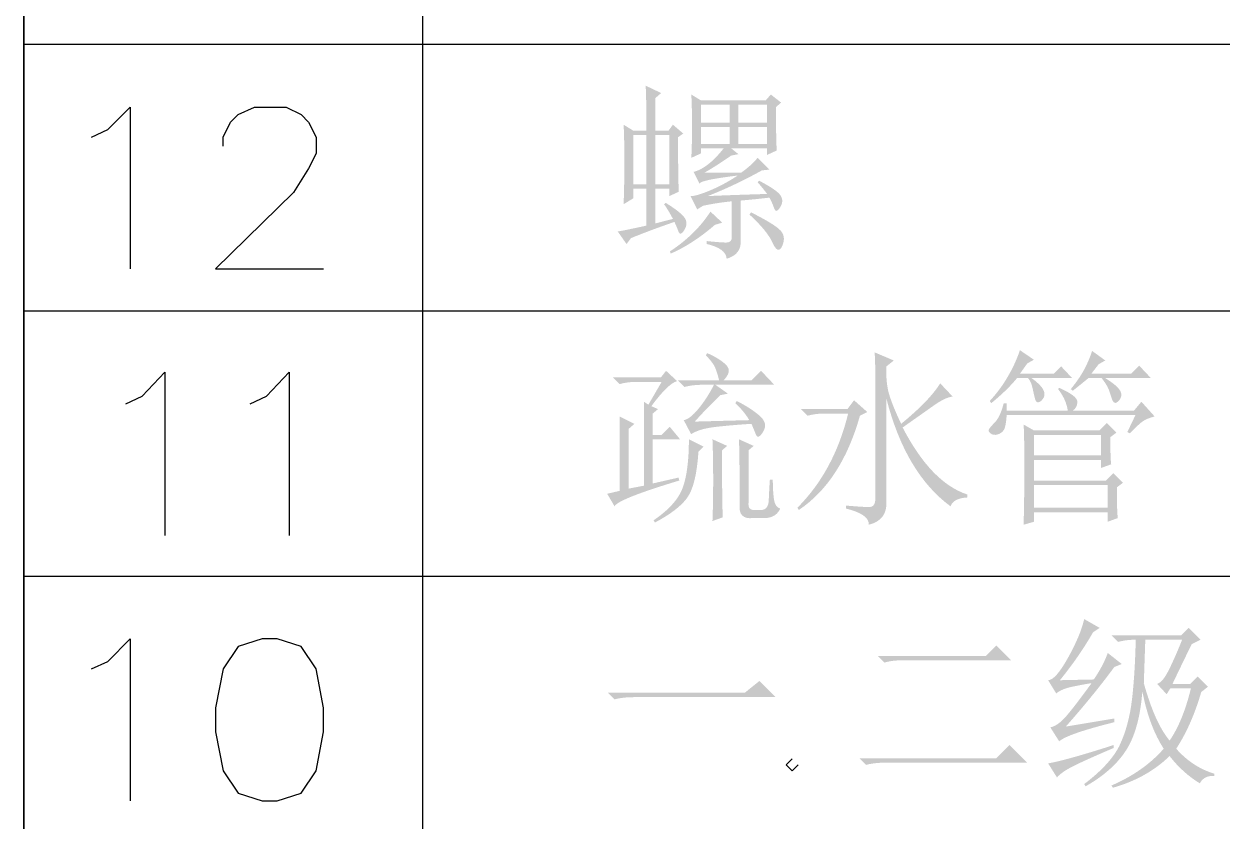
# Model space of a CAD drawing. Header units: millimetres. Extents: x 0 to 841, y 0 to 1189.
# Drawn here: x 673.9 to 707.77, y 125.86 to 148.38 of the extents above; entities that cross this region are included whole.
import ezdxf

# ---------------------------------------------------------------- set-up
doc = ezdxf.new("R2010")
doc.units = ezdxf.units.MM
doc.layers.add('C00-00-00', color=7, linetype='Continuous')

msp = doc.modelspace()

# ---------------------------------------------------------------- hatches: boundary and pattern name
at = {"layer": 'C00-00-00'}
h = msp.add_hatch(color=256, dxfattribs=at)
edge = h.paths.add_edge_path(flags=0)
edge.add_spline(control_points=[(694.973855, 143.475609), (694.751715, 143.447497), (694.481068, 143.419937), (694.162466, 143.392376), (694.162466, 143.392376), (694.162466, 142.247502), (694.162466, 142.247502), (694.176246, 141.998353), (694.044506, 141.831886), (693.767244, 141.748101), (693.752913, 141.94268), (693.566051, 142.081586), (693.205556, 142.164268), (693.205556, 142.164268), (693.205556, 142.247502), (693.205556, 142.247502), (693.469037, 142.219941), (693.652592, 142.206161), (693.756771, 142.206161), (693.8604, 142.206161), (693.912765, 142.254668), (693.912765, 142.351682), (693.912765, 142.351682), (693.912765, 143.37143), (693.912765, 143.37143), (693.634953, 143.343318), (693.364857, 143.301425), (693.101376, 143.246304), (693.101376, 143.246304), (692.934909, 143.142675), (692.934909, 143.142675), (692.934909, 143.142675), (692.747496, 143.516951), (692.747496, 143.516951), (692.85829, 143.516951), (693.045704, 143.572072), (693.309185, 143.683418), (693.572665, 143.794212), (693.829532, 143.933118), (694.079232, 144.099585), (693.385803, 144.016352), (693.024757, 143.940284), (692.997197, 143.870831), (692.997197, 143.870831), (692.83073, 144.203765), (692.83073, 144.203765), (692.955304, 144.231326), (693.090903, 144.300228), (693.236424, 144.411573), (693.381945, 144.522367), (693.531324, 144.675054), (693.684011, 144.869633), (693.684011, 144.869633), (693.039089, 144.869633), (693.039089, 144.869633), (693.039089, 144.869633), (693.039089, 144.724112), (693.039089, 144.724112), (693.039089, 144.724112), (692.768442, 144.598986), (692.768442, 144.598986), (692.782223, 144.890028), (692.789389, 145.188235), (692.789389, 145.493609), (692.789389, 145.798982), (692.782223, 146.097189), (692.768442, 146.388782), (692.768442, 146.388782), (693.039089, 146.222315), (693.039089, 146.222315), (693.039089, 146.222315), (694.870226, 146.222315), (694.870226, 146.222315), (694.870226, 146.222315), (695.015747, 146.388782), (695.015747, 146.388782), (695.015747, 146.388782), (695.306789, 146.159477), (695.306789, 146.159477), (695.306789, 146.159477), (695.161268, 146.034902), (695.161268, 146.034902), (695.161268, 145.451716), (695.167882, 145.042714), (695.182214, 144.807346), (695.182214, 144.807346), (694.911567, 144.68222), (694.911567, 144.68222), (694.911567, 144.68222), (694.911567, 144.869633), (694.911567, 144.869633), (694.911567, 144.869633), (693.891819, 144.869633), (693.891819, 144.869633), (693.891819, 144.869633), (694.100178, 144.703166), (694.100178, 144.703166), (694.100178, 144.703166), (693.891819, 144.661274), (693.891819, 144.661274), (693.614007, 144.467246), (693.364306, 144.307393), (693.142718, 144.182819), (693.322965, 144.182819), (693.669679, 144.182819), (694.183412, 144.182819), (694.39122, 144.334954), (694.543907, 144.47386), (694.640921, 144.598986), (694.640921, 144.598986), (694.973855, 144.266052), (694.973855, 144.266052), (694.973855, 144.266052), (694.766047, 144.245106), (694.766047, 144.245106), (694.238534, 143.954064), (693.725352, 143.710978), (693.225951, 143.516951), (693.461871, 143.530731), (694.02356, 143.551677), (694.911567, 143.579238), (694.828334, 143.690032), (694.737935, 143.800826), (694.640921, 143.912172), (694.640921, 143.912172), (694.682813, 143.954064), (694.682813, 143.954064), (695.029527, 143.773266), (695.234028, 143.631052), (695.296316, 143.527424), (695.358603, 143.423244), (695.351437, 143.31245), (695.275369, 143.19449), (695.199302, 143.07653), (695.143629, 143.069364), (695.108902, 143.173543), (695.074176, 143.277172), (695.028976, 143.378044), (694.973855, 143.475609), (694.973855, 143.475609), (694.973855, 143.475609), (694.973855, 143.475609)], knot_values=[0, 0, 0, 0, 1, 1, 1, 2, 2, 2, 3, 3, 3, 4, 4, 4, 5, 5, 5, 6, 6, 6, 7, 7, 7, 8, 8, 8, 9, 9, 9, 10, 10, 10, 11, 11, 11, 12, 12, 12, 13, 13, 13, 14, 14, 14, 15, 15, 15, 16, 16, 16, 17, 17, 17, 18, 18, 18, 19, 19, 19, 20, 20, 20, 21, 21, 21, 22, 22, 22, 23, 23, 23, 24, 24, 24, 25, 25, 25, 26, 26, 26, 27, 27, 27, 28, 28, 28, 29, 29, 29, 30, 30, 30, 31, 31, 31, 32, 32, 32, 33, 33, 33, 34, 34, 34, 35, 35, 35, 36, 36, 36, 37, 37, 37, 38, 38, 38, 39, 39, 39, 40, 40, 40, 41, 41, 41, 42, 42, 42, 43, 43, 43, 44, 44, 44, 45, 45, 45, 46, 46, 46, 47, 47, 47, 47], degree=3, periodic=1)
edge = h.paths.add_edge_path(flags=0)
edge.add_spline(control_points=[(693.039089, 146.097189), (693.039089, 146.097189), (693.039089, 145.597788), (693.039089, 145.597788), (693.039089, 145.597788), (693.850478, 145.597788), (693.850478, 145.597788), (693.850478, 145.597788), (693.850478, 146.097189), (693.850478, 146.097189), (693.850478, 146.097189), (693.039089, 146.097189), (693.039089, 146.097189)], knot_values=[0, 0, 0, 0, 1, 1, 1, 2, 2, 2, 3, 3, 3, 4, 4, 4, 4], degree=3, periodic=1)
edge = h.paths.add_edge_path(flags=0)
edge.add_spline(control_points=[(694.100178, 146.097189), (694.100178, 146.097189), (694.100178, 145.597788), (694.100178, 145.597788), (694.100178, 145.597788), (694.911567, 145.597788), (694.911567, 145.597788), (694.911567, 145.597788), (694.911567, 146.097189), (694.911567, 146.097189), (694.911567, 146.097189), (694.100178, 146.097189), (694.100178, 146.097189)], knot_values=[0, 0, 0, 0, 1, 1, 1, 2, 2, 2, 3, 3, 3, 4, 4, 4, 4], degree=3, periodic=1)
edge = h.paths.add_edge_path(flags=0)
edge.add_spline(control_points=[(693.039089, 145.473214), (693.039089, 145.473214), (693.039089, 144.994208), (693.039089, 144.994208), (693.039089, 144.994208), (693.850478, 144.994208), (693.850478, 144.994208), (693.850478, 144.994208), (693.850478, 145.473214), (693.850478, 145.473214), (693.850478, 145.473214), (693.039089, 145.473214), (693.039089, 145.473214)], knot_values=[0, 0, 0, 0, 1, 1, 1, 2, 2, 2, 3, 3, 3, 4, 4, 4, 4], degree=3, periodic=1)
edge = h.paths.add_edge_path(flags=0)
edge.add_spline(control_points=[(694.100178, 145.473214), (694.100178, 145.473214), (694.100178, 144.994208), (694.100178, 144.994208), (694.100178, 144.994208), (694.911567, 144.994208), (694.911567, 144.994208), (694.911567, 144.994208), (694.911567, 145.473214), (694.911567, 145.473214), (694.911567, 145.473214), (694.100178, 145.473214), (694.100178, 145.473214)], knot_values=[0, 0, 0, 0, 1, 1, 1, 2, 2, 2, 3, 3, 3, 4, 4, 4, 4], degree=3, periodic=1)
edge = h.paths.add_edge_path(flags=0)
edge.add_spline(control_points=[(693.43431, 142.705562), (693.017592, 142.344516), (692.601424, 142.07442), (692.185808, 141.893622), (692.185808, 141.893622), (692.164862, 141.95646), (692.164862, 141.95646), (692.649931, 142.275063), (693.031372, 142.649889), (693.309185, 143.079837), (693.309185, 143.079837), (693.642119, 142.767849), (693.642119, 142.767849), (693.642119, 142.767849), (693.43431, 142.705562), (693.43431, 142.705562)], knot_values=[0, 0, 0, 0, 1, 1, 1, 2, 2, 2, 3, 3, 3, 4, 4, 4, 5, 5, 5, 5], degree=3, periodic=1)
edge = h.paths.add_edge_path(flags=0)
edge.add_spline(control_points=[(694.454059, 143.059442), (694.897787, 142.837302), (695.175048, 142.667528), (695.286394, 142.549568), (695.397188, 142.431608), (695.414276, 142.285536), (695.338208, 142.112454), (695.261589, 141.939372), (695.17119, 141.966933), (695.067561, 142.195688), (694.963382, 142.424442), (694.7451, 142.69123), (694.412166, 142.996603), (694.412166, 142.996603), (694.454059, 143.059442), (694.454059, 143.059442)], knot_values=[0, 0, 0, 0, 1, 1, 1, 2, 2, 2, 3, 3, 3, 4, 4, 4, 5, 5, 5, 5], degree=3, periodic=1)
edge = h.paths.add_edge_path(flags=0)
edge.add_spline(control_points=[(691.748694, 142.746903), (691.748694, 142.746903), (692.248095, 142.872029), (692.248095, 142.872029), (692.178642, 143.010384), (692.095409, 143.14929), (691.998395, 143.288196), (691.998395, 143.288196), (692.040287, 143.329537), (692.040287, 143.329537), (692.331329, 143.14929), (692.511576, 143.007076), (692.581029, 142.902897), (692.650482, 142.798717), (692.646624, 142.684064), (692.570556, 142.55949), (692.494488, 142.434915), (692.438816, 142.421135), (692.404089, 142.518149), (692.369363, 142.615162), (692.331329, 142.705011), (692.289988, 142.788795), (691.845708, 142.636109), (691.436706, 142.483422), (691.06188, 142.330735), (691.06188, 142.330735), (690.937305, 142.164268), (690.937305, 142.164268), (690.937305, 142.164268), (690.687605, 142.518149), (690.687605, 142.518149), (690.854072, 142.545709), (691.124167, 142.601382), (691.498994, 142.684616), (691.498994, 142.684616), (691.498994, 143.72531), (691.498994, 143.72531), (691.498994, 143.72531), (691.124718, 143.72531), (691.124718, 143.72531), (691.124718, 143.72531), (691.124718, 143.454663), (691.124718, 143.454663), (691.124718, 143.454663), (690.854072, 143.288196), (690.854072, 143.288196), (690.867852, 143.606799), (690.875018, 144.005879), (690.875018, 144.484333), (690.875018, 144.962788), (690.867852, 145.313361), (690.854072, 145.535501), (690.854072, 145.535501), (691.124718, 145.369034), (691.124718, 145.369034), (691.124718, 145.369034), (691.498994, 145.369034), (691.498994, 145.369034), (691.498994, 145.965449), (691.491828, 146.388231), (691.478047, 146.638483), (691.478047, 146.638483), (691.915161, 146.430123), (691.915161, 146.430123), (691.915161, 146.430123), (691.748694, 146.284603), (691.748694, 146.284603), (691.748694, 146.284603), (691.748694, 145.369034), (691.748694, 145.369034), (691.748694, 145.369034), (692.123521, 145.369034), (692.123521, 145.369034), (692.123521, 145.369034), (692.248095, 145.535501), (692.248095, 145.535501), (692.248095, 145.535501), (692.539688, 145.2858), (692.539688, 145.2858), (692.539688, 145.2858), (692.393616, 145.181621), (692.393616, 145.181621), (692.393616, 144.390627), (692.400231, 143.877445), (692.414562, 143.642076), (692.414562, 143.642076), (692.143915, 143.516951), (692.143915, 143.516951), (692.143915, 143.516951), (692.143915, 143.72531), (692.143915, 143.72531), (692.143915, 143.72531), (691.748694, 143.72531), (691.748694, 143.72531), (691.748694, 143.72531), (691.748694, 142.746903), (691.748694, 142.746903)], knot_values=[0, 0, 0, 0, 1, 1, 1, 2, 2, 2, 3, 3, 3, 4, 4, 4, 5, 5, 5, 6, 6, 6, 7, 7, 7, 8, 8, 8, 9, 9, 9, 10, 10, 10, 11, 11, 11, 12, 12, 12, 13, 13, 13, 14, 14, 14, 15, 15, 15, 16, 16, 16, 17, 17, 17, 18, 18, 18, 19, 19, 19, 20, 20, 20, 21, 21, 21, 22, 22, 22, 23, 23, 23, 24, 24, 24, 25, 25, 25, 26, 26, 26, 27, 27, 27, 28, 28, 28, 29, 29, 29, 30, 30, 30, 31, 31, 31, 32, 32, 32, 32], degree=3, periodic=1)
edge = h.paths.add_edge_path(flags=0)
edge.add_spline(control_points=[(691.124718, 145.243908), (691.124718, 145.243908), (691.124718, 143.849885), (691.124718, 143.849885), (691.124718, 143.849885), (691.498994, 143.849885), (691.498994, 143.849885), (691.498994, 143.849885), (691.498994, 145.243908), (691.498994, 145.243908), (691.498994, 145.243908), (691.124718, 145.243908), (691.124718, 145.243908)], knot_values=[0, 0, 0, 0, 1, 1, 1, 2, 2, 2, 3, 3, 3, 4, 4, 4, 4], degree=3, periodic=1)
edge = h.paths.add_edge_path(flags=0)
edge.add_spline(control_points=[(691.748694, 145.243908), (691.748694, 145.243908), (691.748694, 143.849885), (691.748694, 143.849885), (691.748694, 143.849885), (692.143915, 143.849885), (692.143915, 143.849885), (692.143915, 143.849885), (692.143915, 145.243908), (692.143915, 145.243908), (692.143915, 145.243908), (691.748694, 145.243908), (691.748694, 145.243908)], knot_values=[0, 0, 0, 0, 1, 1, 1, 2, 2, 2, 3, 3, 3, 4, 4, 4, 4], degree=3, periodic=1)
h = msp.add_hatch(color=256, dxfattribs=at)
edge = h.paths.add_edge_path(flags=0)
edge.add_spline(control_points=[(691.554949, 137.625063), (691.554949, 137.625063), (691.929776, 138.269985), (691.929776, 138.269985), (691.929776, 138.269985), (691.242962, 138.269985), (691.242962, 138.269985), (691.062163, 138.269985), (690.895696, 138.249039), (690.743561, 138.207698), (690.743561, 138.207698), (690.556147, 138.395111), (690.556147, 138.395111), (690.556147, 138.395111), (691.90883, 138.395111), (691.90883, 138.395111), (691.90883, 138.395111), (692.05435, 138.581973), (692.05435, 138.581973), (692.05435, 138.581973), (692.36689, 138.290931), (692.36689, 138.290931), (692.200423, 138.249039), (691.957337, 138.013119), (691.638183, 137.583171), (691.638183, 137.583171), (691.825596, 137.499938), (691.825596, 137.499938), (691.825596, 137.499938), (691.680075, 137.375363), (691.680075, 137.375363), (691.680075, 137.375363), (691.680075, 136.771782), (691.680075, 136.771782), (691.680075, 136.771782), (691.929776, 136.771782), (691.929776, 136.771782), (691.929776, 136.771782), (692.15853, 137.000537), (692.15853, 137.000537), (692.15853, 137.000537), (692.450123, 136.647208), (692.450123, 136.647208), (692.450123, 136.647208), (691.680075, 136.647208), (691.680075, 136.647208), (691.680075, 136.647208), (691.680075, 135.398705), (691.680075, 135.398705), (691.680075, 135.398705), (692.408231, 135.565172), (692.408231, 135.565172), (692.408231, 135.565172), (692.429177, 135.481938), (692.429177, 135.481938), (691.277688, 135.134673), (690.667493, 134.892138), (690.59804, 134.753232), (690.59804, 134.753232), (690.38968, 135.107112), (690.38968, 135.107112), (690.38968, 135.107112), (690.743561, 135.190346), (690.743561, 135.190346), (690.743561, 135.190346), (690.743561, 137.292129), (690.743561, 137.292129), (690.743561, 137.292129), (691.159728, 137.08377), (691.159728, 137.08377), (691.159728, 137.08377), (690.993261, 136.938249), (690.993261, 136.938249), (690.993261, 136.938249), (690.993261, 135.252633), (690.993261, 135.252633), (690.993261, 135.252633), (691.430375, 135.335866), (691.430375, 135.335866), (691.430375, 135.335866), (691.430375, 137.708297), (691.430375, 137.708297), (691.430375, 137.708297), (691.554949, 137.625063), (691.554949, 137.625063)], knot_values=[0, 0, 0, 0, 1, 1, 1, 2, 2, 2, 3, 3, 3, 4, 4, 4, 5, 5, 5, 6, 6, 6, 7, 7, 7, 8, 8, 8, 9, 9, 9, 10, 10, 10, 11, 11, 11, 12, 12, 12, 13, 13, 13, 14, 14, 14, 15, 15, 15, 16, 16, 16, 17, 17, 17, 18, 18, 18, 19, 19, 19, 20, 20, 20, 21, 21, 21, 22, 22, 22, 23, 23, 23, 24, 24, 24, 25, 25, 25, 26, 26, 26, 27, 27, 27, 28, 28, 28, 28], degree=3, periodic=1)
edge = h.paths.add_edge_path(flags=0)
edge.add_spline(control_points=[(694.114793, 136.647208), (694.114793, 136.647208), (694.530961, 136.459794), (694.530961, 136.459794), (694.530961, 136.459794), (694.384889, 136.334668), (694.384889, 136.334668), (694.384889, 136.334668), (694.384889, 134.857412), (694.384889, 134.857412), (694.371108, 134.705276), (694.433396, 134.635823), (694.572302, 134.649052), (694.572302, 134.649052), (694.759715, 134.649052), (694.759715, 134.649052), (694.88429, 134.663384), (694.950436, 134.75709), (694.95705, 134.930172), (694.963665, 135.103254), (694.974138, 135.293974), (694.988469, 135.502333), (694.988469, 135.502333), (695.071703, 135.502333), (695.071703, 135.502333), (695.071703, 135.293974), (695.081625, 135.113727), (695.102571, 134.96104), (695.123517, 134.808353), (695.182497, 134.718505), (695.280062, 134.690944), (695.210609, 134.524477), (695.071703, 134.434629), (694.863895, 134.420298), (694.863895, 134.420298), (694.510015, 134.420298), (694.510015, 134.420298), (694.232202, 134.392737), (694.107627, 134.517863), (694.135188, 134.795124), (694.135188, 135.682581), (694.128022, 136.299942), (694.114793, 136.647208), (694.114793, 136.647208), (694.114793, 136.647208), (694.114793, 136.647208)], knot_values=[0, 0, 0, 0, 1, 1, 1, 2, 2, 2, 3, 3, 3, 4, 4, 4, 5, 5, 5, 6, 6, 6, 7, 7, 7, 8, 8, 8, 9, 9, 9, 10, 10, 10, 11, 11, 11, 12, 12, 12, 13, 13, 13, 14, 14, 14, 15, 15, 15, 15], degree=3, periodic=1)
edge = h.paths.add_edge_path(flags=0)
edge.add_spline(control_points=[(692.866291, 137.146609), (692.866291, 137.146609), (694.405835, 137.18795), (694.405835, 137.18795), (694.308821, 137.354417), (694.177081, 137.513718), (694.010613, 137.666405), (694.010613, 137.666405), (694.051955, 137.729243), (694.051955, 137.729243), (694.301655, 137.604117), (694.513322, 137.468518), (694.686955, 137.322997), (694.860036, 137.177477), (694.89807, 137.02479), (694.801056, 136.865489), (694.704042, 136.705636), (694.634589, 136.678076), (694.593248, 136.782255), (694.551356, 136.885884), (694.510015, 136.986756), (694.468122, 137.08377), (694.038174, 137.056209), (693.684294, 137.02479), (693.407033, 136.990063), (693.12922, 136.955337), (692.914246, 136.889742), (692.762111, 136.792728), (692.762111, 136.792728), (692.553752, 137.18795), (692.553752, 137.18795), (692.664546, 137.20173), (692.803452, 137.309217), (692.969919, 137.510411), (693.136386, 137.711604), (693.281907, 137.937051), (693.407033, 138.186752), (693.407033, 138.186752), (693.074099, 138.186752), (693.074099, 138.186752), (692.8933, 138.186752), (692.726833, 138.165806), (692.574698, 138.124464), (692.574698, 138.124464), (692.387285, 138.311878), (692.387285, 138.311878), (692.387285, 138.311878), (693.552554, 138.311878), (693.552554, 138.311878), (693.524993, 138.436452), (693.490266, 138.550554), (693.448374, 138.654734), (693.406482, 138.758913), (693.316633, 138.880181), (693.178278, 139.019087), (693.178278, 139.019087), (693.21962, 139.081374), (693.21962, 139.081374), (693.46932, 138.970029), (693.649567, 138.855927), (693.760913, 138.737967), (693.871707, 138.620007), (693.844146, 138.478345), (693.677679, 138.311878), (693.677679, 138.311878), (694.468122, 138.311878), (694.468122, 138.311878), (694.468122, 138.311878), (694.738769, 138.581973), (694.738769, 138.581973), (694.738769, 138.581973), (695.113595, 138.186752), (695.113595, 138.186752), (695.113595, 138.186752), (693.448925, 138.186752), (693.448925, 138.186752), (693.448925, 138.186752), (693.802254, 137.937051), (693.802254, 137.937051), (693.802254, 137.937051), (693.594446, 137.89571), (693.594446, 137.89571), (693.316633, 137.631678), (693.074099, 137.381977), (692.866291, 137.146609), (692.866291, 137.146609), (692.866291, 137.146609), (692.866291, 137.146609)], knot_values=[0, 0, 0, 0, 1, 1, 1, 2, 2, 2, 3, 3, 3, 4, 4, 4, 5, 5, 5, 6, 6, 6, 7, 7, 7, 8, 8, 8, 9, 9, 9, 10, 10, 10, 11, 11, 11, 12, 12, 12, 13, 13, 13, 14, 14, 14, 15, 15, 15, 16, 16, 16, 17, 17, 17, 18, 18, 18, 19, 19, 19, 20, 20, 20, 21, 21, 21, 22, 22, 22, 23, 23, 23, 24, 24, 24, 25, 25, 25, 26, 26, 26, 27, 27, 27, 28, 28, 28, 29, 29, 29, 29], degree=3, periodic=1)
edge = h.paths.add_edge_path(flags=0)
edge.add_spline(control_points=[(692.699824, 136.647208), (692.699824, 136.647208), (693.115991, 136.438848), (693.115991, 136.438848), (693.115991, 136.438848), (692.969919, 136.293327), (692.969919, 136.293327), (692.928027, 135.6688), (692.824398, 135.238852), (692.657931, 135.002932), (692.491464, 134.767012), (692.186091, 134.531643), (691.742363, 134.295723), (691.742363, 134.295723), (691.701021, 134.35801), (691.701021, 134.35801), (692.130969, 134.649603), (692.404923, 134.954425), (692.522883, 135.273579), (692.640844, 135.592181), (692.699824, 136.050241), (692.699824, 136.647208), (692.699824, 136.647208), (692.699824, 136.647208), (692.699824, 136.647208)], knot_values=[0, 0, 0, 0, 1, 1, 1, 2, 2, 2, 3, 3, 3, 4, 4, 4, 5, 5, 5, 6, 6, 6, 7, 7, 7, 8, 8, 8, 8], degree=3, periodic=1)
edge = h.paths.add_edge_path(flags=0)
edge.add_spline(control_points=[(693.365692, 136.647208), (693.365692, 136.647208), (693.781859, 136.459794), (693.781859, 136.459794), (693.781859, 136.459794), (693.635787, 136.334668), (693.635787, 136.334668), (693.635787, 135.4191), (693.642402, 134.787958), (693.656733, 134.441244), (693.656733, 134.441244), (693.365692, 134.337064), (693.365692, 134.337064), (693.378921, 134.656769), (693.386087, 135.040966), (693.386087, 135.49186), (693.386087, 135.942754), (693.378921, 136.327503), (693.365692, 136.647208), (693.365692, 136.647208), (693.365692, 136.647208), (693.365692, 136.647208)], knot_values=[0, 0, 0, 0, 1, 1, 1, 2, 2, 2, 3, 3, 3, 4, 4, 4, 5, 5, 5, 6, 6, 6, 7, 7, 7, 7], degree=3, periodic=1)
h = msp.add_hatch(color=256, dxfattribs=at)
edge = h.paths.add_edge_path(flags=0)
edge.add_spline(control_points=[(697.95059, 139.10232), (697.95059, 139.10232), (698.491332, 138.873566), (698.491332, 138.873566), (698.491332, 138.873566), (698.283524, 138.707099), (698.283524, 138.707099), (698.269192, 138.387945), (698.296753, 138.117299), (698.366206, 137.89571), (698.43566, 137.67357), (698.546454, 137.402924), (698.699692, 137.08377), (699.240434, 137.527498), (699.608094, 137.908939), (699.802122, 138.228644), (699.802122, 138.228644), (700.156002, 137.853818), (700.156002, 137.853818), (700.017096, 137.839486), (699.840156, 137.756253), (699.625182, 137.604117), (699.410208, 137.451431), (699.115308, 137.243622), (698.741033, 136.980142), (699.281775, 135.939447), (699.89197, 135.307754), (700.57217, 135.086166), (700.57217, 135.086166), (700.57217, 135.002932), (700.57217, 135.002932), (700.308689, 134.989152), (700.148837, 134.905918), (700.093715, 134.753232), (699.247048, 135.377208), (698.644019, 136.390341), (698.283524, 137.79153), (698.283524, 137.79153), (698.283524, 134.878358), (698.283524, 134.878358), (698.296753, 134.531643), (698.130286, 134.316669), (697.784123, 134.232885), (697.797352, 134.427464), (697.582378, 134.58015), (697.13865, 134.690944), (697.13865, 134.690944), (697.13865, 134.774178), (697.13865, 134.774178), (697.457804, 134.746617), (697.676085, 134.732286), (697.794045, 134.732286), (697.912005, 134.732286), (697.970985, 134.815519), (697.970985, 134.982537), (697.970985, 134.982537), (697.970985, 138.332273), (697.970985, 138.332273), (697.970985, 138.595754), (697.963819, 138.85262), (697.95059, 139.10232), (697.95059, 139.10232), (697.95059, 139.10232), (697.95059, 139.10232)], knot_values=[0, 0, 0, 0, 1, 1, 1, 2, 2, 2, 3, 3, 3, 4, 4, 4, 5, 5, 5, 6, 6, 6, 7, 7, 7, 8, 8, 8, 9, 9, 9, 10, 10, 10, 11, 11, 11, 12, 12, 12, 13, 13, 13, 14, 14, 14, 15, 15, 15, 16, 16, 16, 17, 17, 17, 18, 18, 18, 19, 19, 19, 20, 20, 20, 21, 21, 21, 21], degree=3, periodic=1)
edge = h.paths.add_edge_path(flags=0)
edge.add_spline(control_points=[(695.806914, 134.649052), (695.806914, 134.649052), (695.765573, 134.711891), (695.765573, 134.711891), (696.459002, 135.405319), (696.937456, 136.292776), (697.201488, 137.375363), (697.201488, 137.375363), (696.556015, 137.375363), (696.556015, 137.375363), (696.375768, 137.375363), (696.209301, 137.354417), (696.056614, 137.313076), (696.056614, 137.313076), (695.869752, 137.499938), (695.869752, 137.499938), (695.869752, 137.499938), (697.180542, 137.499938), (697.180542, 137.499938), (697.180542, 137.499938), (697.367956, 137.749638), (697.367956, 137.749638), (697.367956, 137.749638), (697.742231, 137.416704), (697.742231, 137.416704), (697.742231, 137.416704), (697.534423, 137.313076), (697.534423, 137.313076), (697.187157, 136.078353), (696.611688, 135.190346), (695.806914, 134.649052), (695.806914, 134.649052), (695.806914, 134.649052), (695.806914, 134.649052)], knot_values=[0, 0, 0, 0, 1, 1, 1, 2, 2, 2, 3, 3, 3, 4, 4, 4, 5, 5, 5, 6, 6, 6, 7, 7, 7, 8, 8, 8, 9, 9, 9, 10, 10, 10, 11, 11, 11, 11], degree=3, periodic=1)
h = msp.add_hatch(color=256, dxfattribs=at)
edge = h.paths.add_edge_path(flags=0)
edge.add_spline(control_points=[(705.094781, 136.855016), (705.094781, 136.855016), (705.323535, 137.333471), (705.323535, 137.333471), (705.323535, 137.333471), (701.682207, 137.333471), (701.682207, 137.333471), (701.667876, 137.111331), (701.640315, 136.969117), (701.598974, 136.90683), (701.557081, 136.844543), (701.498101, 136.803201), (701.422034, 136.782255), (701.345415, 136.761309), (701.279269, 136.771231), (701.224147, 136.813123), (701.168475, 136.855016), (701.158002, 136.900215), (701.192728, 136.948722), (701.227455, 136.997229), (701.275962, 137.052351), (701.3388, 137.115189), (701.401087, 137.177477), (701.452902, 137.257403), (701.494794, 137.354417), (701.536135, 137.451431), (701.570862, 137.555059), (701.598974, 137.666405), (701.598974, 137.666405), (701.682207, 137.666405), (701.682207, 137.666405), (701.682207, 137.666405), (701.682207, 137.458596), (701.682207, 137.458596), (701.682207, 137.458596), (703.409165, 137.458596), (703.409165, 137.458596), (703.394833, 137.55561), (703.367272, 137.652624), (703.325931, 137.749638), (703.284039, 137.846652), (703.221752, 137.950832), (703.138518, 138.062177), (703.138518, 138.062177), (703.159464, 138.103518), (703.159464, 138.103518), (703.506179, 137.950832), (703.679811, 137.819091), (703.679811, 137.708297), (703.679811, 137.596951), (703.637919, 137.513718), (703.554686, 137.458596), (703.554686, 137.458596), (705.282194, 137.458596), (705.282194, 137.458596), (705.282194, 137.458596), (705.490002, 137.708297), (705.490002, 137.708297), (705.490002, 137.708297), (705.864829, 137.292129), (705.864829, 137.292129), (705.711591, 137.250237), (705.600797, 137.205037), (705.531344, 137.15653), (705.46189, 137.108023), (705.337316, 136.993371), (705.157068, 136.813675), (705.157068, 136.813675), (705.094781, 136.855016), (705.094781, 136.855016)], knot_values=[0, 0, 0, 0, 1, 1, 1, 2, 2, 2, 3, 3, 3, 4, 4, 4, 5, 5, 5, 6, 6, 6, 7, 7, 7, 8, 8, 8, 9, 9, 9, 10, 10, 10, 11, 11, 11, 12, 12, 12, 13, 13, 13, 14, 14, 14, 15, 15, 15, 16, 16, 16, 17, 17, 17, 18, 18, 18, 19, 19, 19, 20, 20, 20, 21, 21, 21, 22, 22, 22, 23, 23, 23, 23], degree=3, periodic=1)
edge = h.paths.add_edge_path(flags=0)
edge.add_spline(control_points=[(704.803188, 135.294525), (704.803188, 135.141839), (704.803188, 134.985845), (704.803188, 134.825992), (704.803188, 134.666691), (704.809803, 134.531643), (704.824134, 134.420298), (704.824134, 134.420298), (704.533093, 134.316118), (704.533093, 134.316118), (704.533093, 134.316118), (704.533093, 134.586765), (704.533093, 134.586765), (704.533093, 134.586765), (702.452255, 134.586765), (702.452255, 134.586765), (702.452255, 134.586765), (702.452255, 134.316118), (702.452255, 134.316118), (702.452255, 134.316118), (702.160662, 134.232885), (702.160662, 134.232885), (702.174442, 134.704725), (702.181608, 135.245467), (702.181608, 135.856214), (702.181608, 136.466409), (702.174442, 136.868796), (702.160662, 137.063375), (702.160662, 137.063375), (702.452255, 136.896908), (702.452255, 136.896908), (702.452255, 136.896908), (704.303787, 136.896908), (704.303787, 136.896908), (704.303787, 136.896908), (704.512146, 137.104716), (704.512146, 137.104716), (704.512146, 137.104716), (704.782793, 136.834069), (704.782793, 136.834069), (704.782793, 136.834069), (704.616326, 136.709495), (704.616326, 136.709495), (704.616326, 136.709495), (704.616326, 136.293327), (704.616326, 136.293327), (704.616326, 136.168201), (704.622941, 136.050241), (704.636721, 135.939447), (704.636721, 135.939447), (704.345679, 135.835267), (704.345679, 135.835267), (704.345679, 135.835267), (704.345679, 136.064573), (704.345679, 136.064573), (704.345679, 136.064573), (702.452255, 136.064573), (702.452255, 136.064573), (702.452255, 136.064573), (702.452255, 135.481938), (702.452255, 135.481938), (702.452255, 135.481938), (704.4912, 135.481938), (704.4912, 135.481938), (704.4912, 135.481938), (704.69956, 135.689747), (704.69956, 135.689747), (704.69956, 135.689747), (704.969655, 135.4191), (704.969655, 135.4191), (704.969655, 135.4191), (704.803188, 135.294525), (704.803188, 135.294525)], knot_values=[0, 0, 0, 0, 1, 1, 1, 2, 2, 2, 3, 3, 3, 4, 4, 4, 5, 5, 5, 6, 6, 6, 7, 7, 7, 8, 8, 8, 9, 9, 9, 10, 10, 10, 11, 11, 11, 12, 12, 12, 13, 13, 13, 14, 14, 14, 15, 15, 15, 16, 16, 16, 17, 17, 17, 18, 18, 18, 19, 19, 19, 20, 20, 20, 21, 21, 21, 22, 22, 22, 23, 23, 23, 24, 24, 24, 24], degree=3, periodic=1)
edge = h.paths.add_edge_path(flags=0)
edge.add_spline(control_points=[(702.452255, 136.771782), (702.452255, 136.771782), (702.452255, 136.189148), (702.452255, 136.189148), (702.452255, 136.189148), (704.345679, 136.189148), (704.345679, 136.189148), (704.345679, 136.189148), (704.345679, 136.771782), (704.345679, 136.771782), (704.345679, 136.771782), (702.452255, 136.771782), (702.452255, 136.771782)], knot_values=[0, 0, 0, 0, 1, 1, 1, 2, 2, 2, 3, 3, 3, 4, 4, 4, 4], degree=3, periodic=1)
edge = h.paths.add_edge_path(flags=0)
edge.add_spline(control_points=[(702.452255, 135.356813), (702.452255, 135.356813), (702.452255, 134.711891), (702.452255, 134.711891), (702.452255, 134.711891), (704.533093, 134.711891), (704.533093, 134.711891), (704.533093, 134.711891), (704.533093, 135.356813), (704.533093, 135.356813), (704.533093, 135.356813), (702.452255, 135.356813), (702.452255, 135.356813)], knot_values=[0, 0, 0, 0, 1, 1, 1, 2, 2, 2, 3, 3, 3, 4, 4, 4, 4], degree=3, periodic=1)
edge = h.paths.add_edge_path(flags=0)
edge.add_spline(control_points=[(702.056482, 139.164608), (702.056482, 139.164608), (702.452255, 138.894512), (702.452255, 138.894512), (702.452255, 138.894512), (702.264842, 138.790333), (702.264842, 138.790333), (702.264842, 138.790333), (702.056482, 138.49874), (702.056482, 138.49874), (702.056482, 138.49874), (703.013943, 138.49874), (703.013943, 138.49874), (703.013943, 138.49874), (703.221752, 138.707099), (703.221752, 138.707099), (703.221752, 138.707099), (703.534291, 138.374165), (703.534291, 138.374165), (703.534291, 138.374165), (702.389416, 138.374165), (702.389416, 138.374165), (702.542103, 138.262819), (702.646283, 138.162498), (702.701956, 138.072099), (702.757077, 137.9817), (702.76755, 137.902325), (702.732824, 137.832872), (702.698097, 137.763418), (702.652897, 137.71877), (702.597776, 137.697824), (702.542103, 137.676878), (702.504069, 137.707746), (702.483123, 137.790979), (702.462177, 137.874213), (702.437923, 137.978392), (702.410363, 138.103518), (702.382802, 138.228093), (702.34091, 138.318492), (702.285788, 138.374165), (702.285788, 138.374165), (701.973249, 138.374165), (701.973249, 138.374165), (701.793002, 138.152025), (701.550467, 137.916105), (701.245094, 137.666405), (701.245094, 137.666405), (701.203752, 137.729243), (701.203752, 137.729243), (701.39778, 137.937051), (701.567554, 138.165806), (701.713075, 138.415506), (701.858596, 138.665207), (701.973249, 138.914907), (702.056482, 139.164608), (702.056482, 139.164608), (702.056482, 139.164608), (702.056482, 139.164608)], knot_values=[0, 0, 0, 0, 1, 1, 1, 2, 2, 2, 3, 3, 3, 4, 4, 4, 5, 5, 5, 6, 6, 6, 7, 7, 7, 8, 8, 8, 9, 9, 9, 10, 10, 10, 11, 11, 11, 12, 12, 12, 13, 13, 13, 14, 14, 14, 15, 15, 15, 16, 16, 16, 17, 17, 17, 18, 18, 18, 19, 19, 19, 19], degree=3, periodic=1)
edge = h.paths.add_edge_path(flags=0)
edge.add_spline(control_points=[(704.095979, 139.144213), (704.095979, 139.144213), (704.470254, 138.873566), (704.470254, 138.873566), (704.470254, 138.873566), (704.283392, 138.769386), (704.283392, 138.769386), (704.283392, 138.769386), (704.075033, 138.49874), (704.075033, 138.49874), (704.075033, 138.49874), (705.198961, 138.49874), (705.198961, 138.49874), (705.198961, 138.49874), (705.427715, 138.728045), (705.427715, 138.728045), (705.427715, 138.728045), (705.760649, 138.374165), (705.760649, 138.374165), (705.760649, 138.374165), (704.470254, 138.374165), (704.470254, 138.374165), (704.650502, 138.262819), (704.775627, 138.165806), (704.845081, 138.082572), (704.914534, 137.999339), (704.938787, 137.923271), (704.917841, 137.853818), (704.896895, 137.784365), (704.855002, 137.728692), (704.792715, 137.687351), (704.730428, 137.645458), (704.678613, 137.697824), (704.636721, 137.843345), (704.594829, 137.988865), (704.553488, 138.096352), (704.512146, 138.165806), (704.470254, 138.235259), (704.421747, 138.304712), (704.366626, 138.374165), (704.366626, 138.374165), (703.991799, 138.374165), (703.991799, 138.374165), (703.839113, 138.249039), (703.693592, 138.131079), (703.554686, 138.020285), (703.554686, 138.020285), (703.492398, 138.062177), (703.492398, 138.062177), (703.672646, 138.283766), (703.807693, 138.484959), (703.898093, 138.665207), (703.988492, 138.845454), (704.054087, 139.005306), (704.095979, 139.144213), (704.095979, 139.144213), (704.095979, 139.144213), (704.095979, 139.144213)], knot_values=[0, 0, 0, 0, 1, 1, 1, 2, 2, 2, 3, 3, 3, 4, 4, 4, 5, 5, 5, 6, 6, 6, 7, 7, 7, 8, 8, 8, 9, 9, 9, 10, 10, 10, 11, 11, 11, 12, 12, 12, 13, 13, 13, 14, 14, 14, 15, 15, 15, 16, 16, 16, 17, 17, 17, 18, 18, 18, 19, 19, 19, 19], degree=3, periodic=1)
h = msp.add_hatch(color=256, dxfattribs=at)
edge = h.paths.add_edge_path(flags=0)
edge.add_spline(control_points=[(704.726547, 128.653536), (703.838539, 128.431397), (703.318192, 128.251149), (703.166057, 128.112243), (703.166057, 128.112243), (702.916356, 128.507464), (702.916356, 128.507464), (703.054711, 128.535025), (703.200232, 128.635898), (703.352919, 128.80953), (703.505605, 128.982612), (703.748691, 129.298458), (704.081625, 129.755967), (703.900827, 129.728406), (703.713413, 129.69368), (703.519386, 129.651787), (703.325358, 129.609895), (703.179837, 129.547608), (703.082823, 129.464925), (703.082823, 129.464925), (702.854069, 129.839201), (702.854069, 129.839201), (702.992424, 129.839201), (703.179837, 130.050316), (703.415757, 130.473649), (703.651677, 130.896983), (703.803813, 131.261336), (703.873266, 131.566709), (703.873266, 131.566709), (704.31038, 131.317009), (704.31038, 131.317009), (704.31038, 131.317009), (704.122966, 131.191883), (704.122966, 131.191883), (703.859486, 130.733823), (703.547498, 130.282929), (703.187003, 129.839201), (703.187003, 129.839201), (704.143913, 129.860147), (704.143913, 129.860147), (704.32416, 130.123628), (704.4559, 130.373328), (704.539134, 130.609248), (704.539134, 130.609248), (704.934907, 130.29726), (704.934907, 130.29726), (704.934907, 130.29726), (704.726547, 130.214027), (704.726547, 130.214027), (704.33794, 129.686514), (703.880432, 129.124826), (703.35347, 128.528411), (703.35347, 128.528411), (704.726547, 128.757165), (704.726547, 128.757165), (704.726547, 128.757165), (704.726547, 128.653536), (704.726547, 128.653536)], knot_values=[0, 0, 0, 0, 1, 1, 1, 2, 2, 2, 3, 3, 3, 4, 4, 4, 5, 5, 5, 6, 6, 6, 7, 7, 7, 8, 8, 8, 9, 9, 9, 10, 10, 10, 11, 11, 11, 12, 12, 12, 13, 13, 13, 14, 14, 14, 15, 15, 15, 16, 16, 16, 17, 17, 17, 18, 18, 18, 19, 19, 19, 19], degree=3, periodic=1)
edge = h.paths.add_edge_path(flags=0)
edge.add_spline(control_points=[(702.854069, 127.488267), (703.228344, 127.557169), (703.845705, 127.730251), (704.705601, 128.008063), (704.705601, 128.008063), (704.705601, 127.92483), (704.705601, 127.92483), (704.122966, 127.675129), (703.731052, 127.498189), (703.529859, 127.39401), (703.328665, 127.28983), (703.186452, 127.189509), (703.103769, 127.092495), (703.103769, 127.092495), (702.854069, 127.488267), (702.854069, 127.488267)], knot_values=[0, 0, 0, 0, 1, 1, 1, 2, 2, 2, 3, 3, 3, 4, 4, 4, 5, 5, 5, 5], degree=3, periodic=1)
edge = h.paths.add_edge_path(flags=0)
edge.add_spline(control_points=[(706.911565, 130.858949), (706.648084, 130.317655), (706.467285, 129.94338), (706.370271, 129.735572), (706.370271, 129.735572), (706.869672, 129.735572), (706.869672, 129.735572), (706.869672, 129.735572), (707.078032, 129.94338), (707.078032, 129.94338), (707.078032, 129.94338), (707.369073, 129.652339), (707.369073, 129.652339), (707.369073, 129.652339), (707.182211, 129.506267), (707.182211, 129.506267), (707.001413, 128.882291), (706.765492, 128.348163), (706.474451, 127.904435), (706.779824, 127.557169), (707.140319, 127.321249), (707.556486, 127.196674), (707.556486, 127.196674), (707.556486, 127.134387), (707.556486, 127.134387), (707.362459, 127.148168), (707.223552, 127.078714), (707.140319, 126.926028), (706.821165, 127.120607), (706.536738, 127.376922), (706.287038, 127.696076), (705.85709, 127.279908), (705.322962, 126.981701), (704.685206, 126.801453), (704.685206, 126.801453), (704.643314, 126.86374), (704.643314, 126.86374), (705.253509, 127.127221), (705.745744, 127.473936), (706.120571, 127.904435), (705.842758, 128.334383), (705.642116, 128.875125), (705.517541, 129.527213), (705.461868, 128.805672), (705.309182, 128.250598), (705.059481, 127.862543), (704.809781, 127.473936), (704.42834, 127.134387), (703.915158, 126.842794), (703.915158, 126.842794), (703.873266, 126.905082), (703.873266, 126.905082), (704.386447, 127.293688), (704.726547, 127.671822), (704.893014, 128.039483), (705.059481, 128.406592), (705.170275, 128.829925), (705.225948, 129.30838), (705.28107, 129.786835), (705.315796, 130.345767), (705.330128, 130.984075), (705.330128, 130.984075), (705.330128, 130.984075), (705.330128, 130.984075), (705.149329, 130.984075), (704.982862, 130.963128), (704.830727, 130.921236), (704.830727, 130.921236), (704.643314, 131.108649), (704.643314, 131.108649), (704.643314, 131.108649), (706.619972, 131.108649), (706.619972, 131.108649), (706.619972, 131.108649), (706.828331, 131.317009), (706.828331, 131.317009), (706.828331, 131.317009), (707.161265, 130.984075), (707.161265, 130.984075), (707.161265, 130.984075), (706.911565, 130.858949), (706.911565, 130.858949)], knot_values=[0, 0, 0, 0, 1, 1, 1, 2, 2, 2, 3, 3, 3, 4, 4, 4, 5, 5, 5, 6, 6, 6, 7, 7, 7, 8, 8, 8, 9, 9, 9, 10, 10, 10, 11, 11, 11, 12, 12, 12, 13, 13, 13, 14, 14, 14, 15, 15, 15, 16, 16, 16, 17, 17, 17, 18, 18, 18, 19, 19, 19, 20, 20, 20, 21, 21, 21, 22, 22, 22, 23, 23, 23, 24, 24, 24, 25, 25, 25, 26, 26, 26, 27, 27, 27, 27], degree=3, periodic=1)
edge = h.paths.add_edge_path(flags=0)
edge.add_spline(control_points=[(705.600775, 130.984075), (705.586443, 130.567356), (705.572663, 130.158354), (705.558882, 129.755967), (705.76669, 129.006865), (706.009225, 128.466123), (706.287038, 128.133189), (706.536738, 128.493684), (706.737932, 128.985919), (706.890618, 129.610446), (706.890618, 129.610446), (706.307984, 129.610446), (706.307984, 129.610446), (706.307984, 129.610446), (706.203804, 129.443979), (706.203804, 129.443979), (706.203804, 129.443979), (705.933709, 129.735572), (705.933709, 129.735572), (706.044503, 129.763133), (706.16577, 129.915268), (706.297511, 130.193081), (706.429251, 130.470342), (706.543904, 130.733823), (706.640918, 130.984075), (706.640918, 130.984075), (705.600775, 130.984075), (705.600775, 130.984075)], knot_values=[0, 0, 0, 0, 1, 1, 1, 2, 2, 2, 3, 3, 3, 4, 4, 4, 5, 5, 5, 6, 6, 6, 7, 7, 7, 8, 8, 8, 9, 9, 9, 9], degree=3, periodic=1)
h = msp.add_hatch(color=256, dxfattribs=at)
edge = h.paths.add_edge_path(flags=0)
edge.add_spline(control_points=[(698.039865, 130.526015), (698.039865, 130.526015), (701.09911, 130.526015), (701.09911, 130.526015), (701.09911, 130.526015), (701.390151, 130.817608), (701.390151, 130.817608), (701.390151, 130.817608), (701.806319, 130.40144), (701.806319, 130.40144), (701.806319, 130.40144), (698.705733, 130.40144), (698.705733, 130.40144), (698.539266, 130.40144), (698.379413, 130.380494), (698.227278, 130.338602), (698.227278, 130.338602), (698.039865, 130.526015), (698.039865, 130.526015)], knot_values=[0, 0, 0, 0, 1, 1, 1, 2, 2, 2, 3, 3, 3, 4, 4, 4, 5, 5, 5, 6, 6, 6, 6], degree=3, periodic=1)
edge = h.paths.add_edge_path(flags=0)
edge.add_spline(control_points=[(697.520069, 127.633788), (697.520069, 127.633788), (701.390151, 127.633788), (701.390151, 127.633788), (701.390151, 127.633788), (701.764978, 128.008063), (701.764978, 128.008063), (701.764978, 128.008063), (702.264379, 127.508662), (702.264379, 127.508662), (702.264379, 127.508662), (698.227278, 127.508662), (698.227278, 127.508662), (698.03325, 127.508662), (697.859617, 127.487716), (697.706931, 127.446375), (697.706931, 127.446375), (697.520069, 127.633788), (697.520069, 127.633788)], knot_values=[0, 0, 0, 0, 1, 1, 1, 2, 2, 2, 3, 3, 3, 4, 4, 4, 5, 5, 5, 6, 6, 6, 6], degree=3, periodic=1)
h = msp.add_hatch(color=256, dxfattribs=at)
edge = h.paths.add_edge_path(flags=0)
edge.add_spline(control_points=[(690.409847, 129.485872), (690.409847, 129.485872), (694.279929, 129.485872), (694.279929, 129.485872), (694.279929, 129.485872), (694.696097, 129.818806), (694.696097, 129.818806), (694.696097, 129.818806), (695.154157, 129.360746), (695.154157, 129.360746), (695.154157, 129.360746), (691.158948, 129.360746), (691.158948, 129.360746), (690.936809, 129.360746), (690.749395, 129.339799), (690.596709, 129.298458), (690.596709, 129.298458), (690.409847, 129.485872), (690.409847, 129.485872)], knot_values=[0, 0, 0, 0, 1, 1, 1, 2, 2, 2, 3, 3, 3, 4, 4, 4, 5, 5, 5, 6, 6, 6, 6], degree=3, periodic=1)

# ---------------------------------------------------------------- linework, layer by layer
at = {"layer": 'C00-00-00', "lineweight": 25}
for points in [[(795.909, 12.640028), (673.904333, 12.640028), (673.904333, 290.473694), (795.909, 290.473694)], [(673.904333, 290.473694), (673.904333, 282.938361), (673.904333, 275.445361), (673.904333, 267.952361), (673.904333, 260.417028), (673.904333, 252.924028), (673.904333, 245.431028), (673.904333, 237.895694), (673.904333, 230.402694), (673.904333, 222.867361), (673.904333, 215.374361), (673.904333, 207.881361), (673.904333, 200.346028), (673.904333, 192.853028), (673.904333, 185.360028), (673.904333, 177.824694), (673.904333, 170.331694), (673.904333, 87.739361)], [(673.904333, 290.473694), (685.165, 290.473694), (685.165, 50.189694)], [(673.904333, 170.331694), (673.904333, 162.838694), (673.904333, 155.303361), (673.904333, 147.810361), (673.904333, 140.275028), (673.904333, 132.782028), (673.904333, 125.289028), (673.904333, 117.753694), (673.904333, 110.260694), (673.904333, 102.767694), (673.904333, 95.232361), (673.904333, 87.739361), (673.904333, 80.204028), (673.904333, 72.711028), (673.904333, 65.218028), (673.904333, 57.682694), (673.904333, 50.189694), (673.904333, 42.696694), (673.904333, 35.161361), (673.904333, 27.668361), (673.904333, 20.175361), (681.397333, 20.175361), (736.769333, 20.175361)], [(675.809333, 145.185694), (676.275, 145.397361), (676.91, 146.032361), (676.91, 141.460361)], [(679.534667, 144.931694), (679.534667, 145.185694), (679.746333, 145.609028), (679.958, 145.820694), (680.423667, 146.032361), (681.312667, 146.032361), (681.736, 145.820694), (681.947667, 145.609028), (682.159333, 145.185694), (682.159333, 144.720028), (681.947667, 144.296694), (681.524333, 143.619361), (679.323, 141.460361), (682.371, 141.460361)], [(676.783, 137.650361), (677.248667, 137.862028), (677.883667, 138.539361), (677.883667, 133.925028)], [(680.296667, 137.650361), (680.762333, 137.862028), (681.397333, 138.539361), (681.397333, 133.925028)], [(675.809333, 130.157361), (676.275, 130.369028), (676.91, 131.004028), (676.91, 126.432028)], [(695.621333, 127.617361), (695.452, 127.448028), (695.621333, 127.278694), (695.790667, 127.448028)]]:
    msp.add_lwpolyline(points, dxfattribs=at)
msp.add_lwpolyline([(680.635333, 131.004028), (679.958, 130.792361), (679.534667, 130.157361), (679.323, 129.056694), (679.323, 128.379361), (679.534667, 127.278694), (679.958, 126.643694), (680.635333, 126.432028), (681.058667, 126.432028), (681.736, 126.643694), (682.159333, 127.278694), (682.371, 128.379361), (682.371, 129.056694), (682.159333, 130.157361), (681.736, 130.792361), (681.058667, 131.004028)], close=True, dxfattribs=at)
for points in [[(673.904333, 147.810361), (673.904333, 147.810361), (795.909, 147.810361), (795.909, 147.810361)], [(673.904333, 140.275028), (673.904333, 140.275028), (795.909, 140.275028), (795.909, 140.275028)], [(673.904333, 132.782028), (673.904333, 132.782028), (795.909, 132.782028), (795.909, 132.782028)]]:
    msp.add_open_spline(points, degree=3, dxfattribs=at)

doc.saveas('drawing.dxf')
